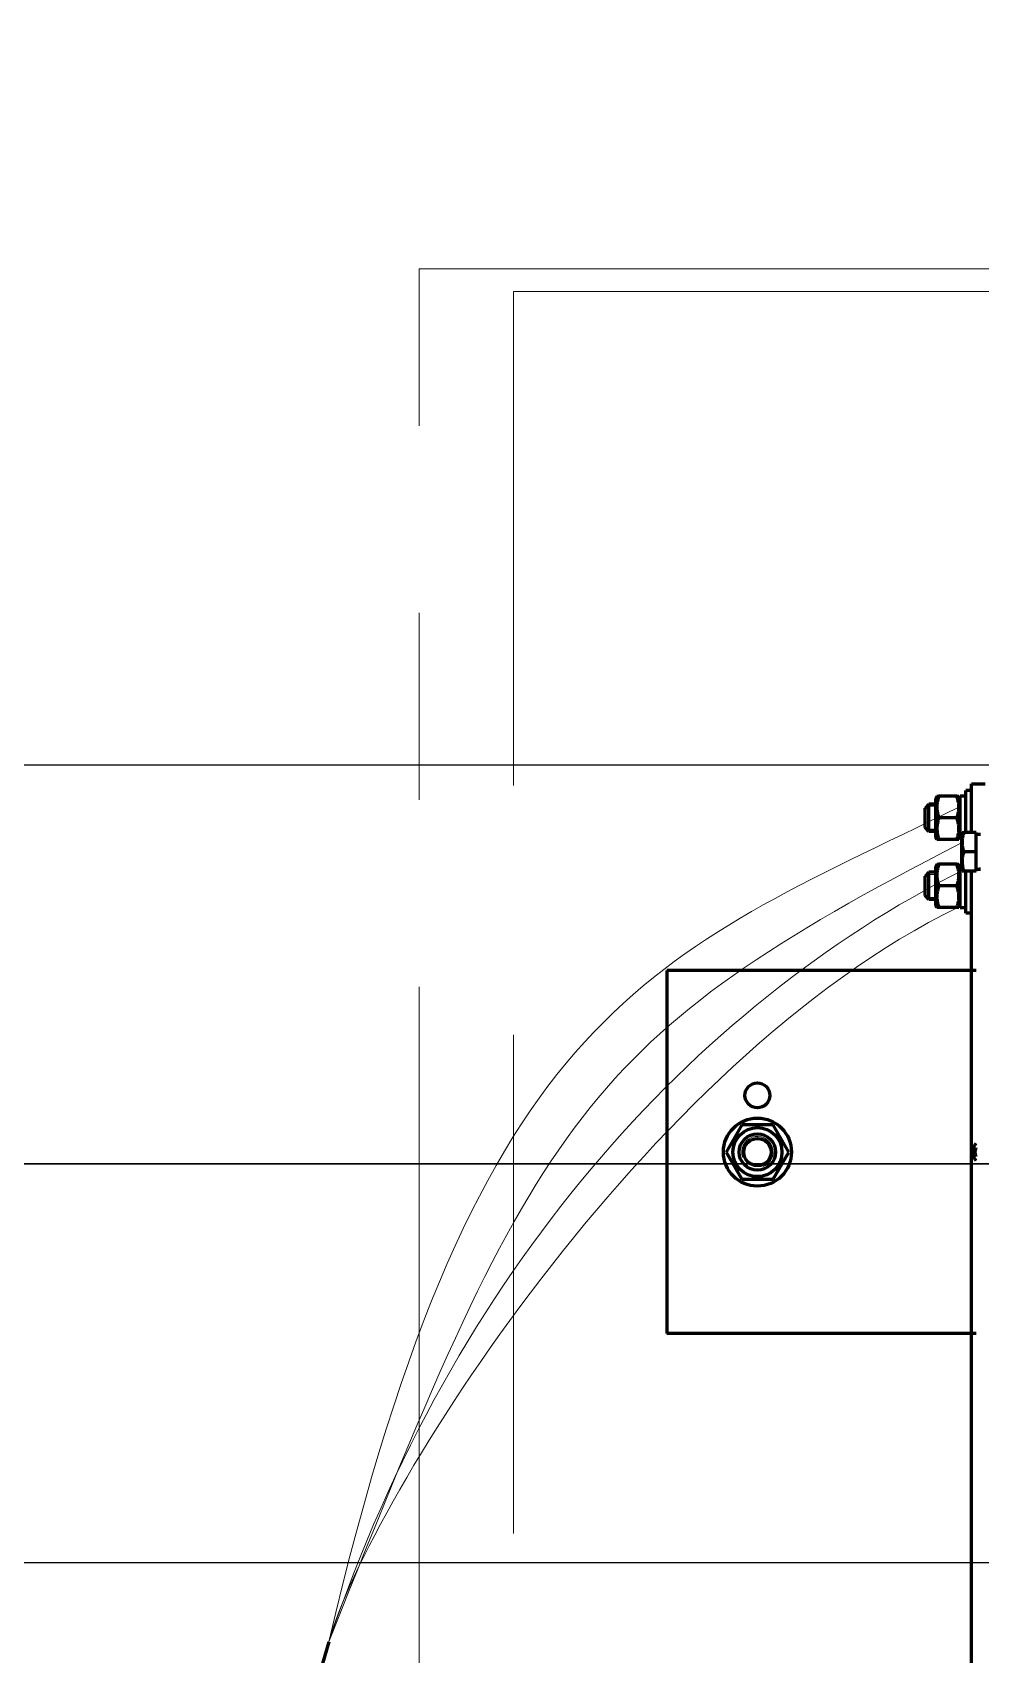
# Model space of a CAD drawing. Header units: millimetres. Extents: x 0 to 1680, y 0 to 594.
# Drawn here: x 106.41 to 114.02, y 507.04 to 520.05 of the extents above; entities that cross this region are included whole.
import ezdxf

# ---------------------------------------------------------------- set-up
doc = ezdxf.new("R2010")
doc.units = ezdxf.units.MM
for name, pattern in [('K5LT32792', [0]), ('K5LT32794', [0]), ('K5LT_AXLED', [13.35, 8.85, -1.5, 1.5, -1.5]), ('K5LT_BASIC', [0]), ('K5LT_DASHED', [6, 4, -2]), ('K5LT_REINFORCED', [0]), ('K5LT_THIN', [0])]:
    doc.linetypes.add(name, pattern=pattern)
doc.layers.add('Системный слой', color=7, linetype='Continuous')

# ---------------------------------------------------------------- blocks, each defined once
blk = doc.blocks.new('U8')
at = {"layer": 'Системный слой', "color": 150, "linetype": 'K5LT_BASIC', "lineweight": 25, "true_color": 0x0080ff}
for p, q in [((100.018, 510.977), (132.418, 510.977)), ((132.418, 507.777), (100.018, 507.777))]:
    blk.add_line(p, q, dxfattribs=at)
blk = doc.blocks.new('U10')
at = {"layer": 'Системный слой', "color": 150, "linetype": 'K5LT_BASIC', "lineweight": 25, "true_color": 0x0080ff}
for p, q in [((100.018, 514.177), (132.418, 514.177)), ((132.418, 510.977), (100.018, 510.977))]:
    blk.add_line(p, q, dxfattribs=at)
blk = doc.blocks.new('U12')
at = {"layer": 'Системный слой', "color": 7, "linetype": 'K5LT_DASHED', "lineweight": 13}
for p, q in [((110.27, 517.973), (124.961, 517.973)), ((110.27, 490.013), (110.27, 517.973))]:
    blk.add_line(p, q, dxfattribs=at)
blk = doc.blocks.new('U119')
at = {"layer": 'Системный слой', "color": 30, "linetype": 'K5LT_AXLED', "lineweight": 13, "true_color": 0xff8000}
for p, q in [((109.512, 518.157), (124.204, 518.157)), ((109.512, 490.197), (109.512, 518.157))]:
    blk.add_line(p, q, dxfattribs=at)
blk = doc.blocks.new('U155')
at = {"layer": 'Системный слой', "color": 5, "linetype": 'K5LT32792', "lineweight": 60, "true_color": 0x0000ff}
for p, q in [((111.498, 512.528), (111.498, 512.346)), ((113.98, 512.528), (111.498, 512.528)), ((111.498, 512.346), (111.498, 509.798)), ((112.1, 511.291), (111.974, 511.072)), ((112.353, 511.291), (112.1, 511.291)), ((112.479, 511.072), (112.353, 511.291)), ((111.974, 511.072), (112.1, 510.854)), ((112.353, 510.854), (112.479, 511.072)), ((112.1, 510.854), (112.353, 510.854)), ((111.498, 509.798), (111.498, 509.616)), ((113.98, 509.616), (111.498, 509.616))]:
    blk.add_line(p, q, dxfattribs=at)
for centre, radius in [((112.226, 511.527), 0.1), ((112.226, 511.072), 0.273), ((112.226, 511.072), 0.197), ((112.226, 511.072), 0.146), ((112.226, 511.072), 0.109)]:
    blk.add_circle(centre, radius, dxfattribs=at)
at = {"layer": 'Системный слой', "color": 7, "linetype": 'K5LT32794', "lineweight": 18}
blk.add_arc((112.226, 511.072), 0.126, 290, 200, dxfattribs=at)
at = {"layer": 'Системный слой', "color": 5, "linetype": 'K5LT32792', "lineweight": 60, "true_color": 0x0000ff}
for radius, start, end in [(0.1, 137.2031, 222.7969), (0.0819, 153.7439, 206.2561)]:
    blk.add_arc((114.053, 511.072), radius, start, end, dxfattribs=at)
blk = doc.blocks.new('U153')
at = {"layer": 'Системный слой', "color": 5, "linetype": 'K5LT32792', "lineweight": 60, "true_color": 0x0000ff}
for p, q in [((113.666, 513.926), (113.656, 513.908)), ((113.656, 513.908), (113.656, 513.753)), ((113.666, 513.926), (113.681, 513.926)), ((113.827, 513.926), (113.681, 513.926)), ((113.827, 513.926), (113.843, 513.926)), ((113.853, 513.908), (113.843, 513.926)), ((113.898, 513.927), (113.853, 513.927)), ((113.853, 513.578), (113.853, 513.927)), ((113.944, 513.971), (113.898, 513.971)), ((113.898, 513.634), (113.898, 513.971)), ((113.944, 514.026), (114.053, 514.026)), ((113.944, 513.634), (113.944, 514.026)), ((113.602, 513.862), (113.571, 513.83)), ((113.571, 513.675), (113.571, 513.83)), ((113.656, 513.862), (113.602, 513.862)), ((113.602, 513.644), (113.602, 513.862)), ((113.602, 513.644), (113.571, 513.675)), ((113.656, 513.644), (113.602, 513.644)), ((113.656, 513.753), (113.656, 513.597)), ((113.827, 513.753), (113.681, 513.753)), ((113.666, 513.58), (113.656, 513.597)), ((113.681, 513.58), (113.666, 513.58)), ((113.827, 513.58), (113.681, 513.58)), ((113.843, 513.58), (113.827, 513.58)), ((113.853, 513.597), (113.843, 513.58)), ((113.868, 513.634), (113.864, 513.627)), ((113.864, 513.627), (113.864, 513.48)), ((113.868, 513.634), (113.882, 513.634)), ((113.98, 513.634), (113.882, 513.634)), ((113.98, 513.48), (113.98, 513.634)), ((114.016, 513.618), (113.98, 513.618)), ((113.853, 513.032), (113.853, 513.381)), ((113.864, 513.381), (113.853, 513.381)), ((113.864, 513.48), (113.864, 513.333)), ((113.98, 513.48), (113.882, 513.48)), ((113.98, 513.325), (113.98, 513.48)), ((113.602, 513.316), (113.571, 513.284)), ((113.571, 513.129), (113.571, 513.284)), ((113.656, 513.316), (113.602, 513.316)), ((113.602, 513.098), (113.602, 513.316)), ((113.666, 513.38), (113.656, 513.362)), ((113.656, 513.362), (113.656, 513.207)), ((113.666, 513.38), (113.681, 513.38)), ((113.827, 513.38), (113.681, 513.38)), ((113.827, 513.38), (113.843, 513.38)), ((113.853, 513.362), (113.843, 513.38)), ((113.868, 513.325), (113.864, 513.333)), ((113.882, 513.325), (113.868, 513.325)), ((113.98, 513.325), (113.882, 513.325)), ((113.898, 512.988), (113.898, 513.325)), ((113.944, 504.147), (113.944, 513.325)), ((113.602, 513.098), (113.571, 513.129)), ((113.656, 513.207), (113.656, 513.051)), ((113.827, 513.207), (113.681, 513.207)), ((113.656, 513.098), (113.602, 513.098)), ((113.666, 513.034), (113.656, 513.051)), ((113.681, 513.034), (113.666, 513.034)), ((113.827, 513.034), (113.681, 513.034)), ((113.843, 513.034), (113.827, 513.034)), ((113.853, 513.051), (113.843, 513.034)), ((113.944, 512.988), (113.898, 512.988))]:
    blk.add_line(p, q, dxfattribs=at)
at = {"layer": 'Системный слой', "color": 7, "linetype": 'K5LT32794', "lineweight": 18}
for p, q in [((113.602, 513.845), (113.585, 513.845)), ((113.656, 513.845), (113.602, 513.845)), ((113.602, 513.661), (113.585, 513.661)), ((113.656, 513.661), (113.602, 513.661)), ((113.602, 513.299), (113.585, 513.299)), ((113.656, 513.299), (113.602, 513.299)), ((113.602, 513.115), (113.585, 513.115)), ((113.656, 513.115), (113.602, 513.115))]:
    blk.add_line(p, q, dxfattribs=at)
at = {"layer": 'Системный слой', "color": 5, "linetype": 'K5LT32792', "lineweight": 60, "true_color": 0x0000ff}
for centre, major_axis, start_param, end_param in [((113.829, 513.753), (-0.48, 0), -4.662765, -4.639974), ((113.961, 513.48), (-0.38, 0), 1.620943, 1.717226), ((114.035, 513.48), (-0.38, 0), 1.472622, 1.52065), ((113.829, 513.207), (-0.48, 0), 1.62042, 1.71569), ((113.922, 513.207), (-0.48, 0), 1.473648, 1.521173)]:
    blk.add_ellipse(centre, major_axis=major_axis, ratio=0.36397, start_param=start_param, end_param=end_param, dxfattribs=at)
for points, knots in [([(113.681, 513.926), (113.678, 513.916), (113.674, 513.901), (113.67, 513.883), (113.668, 513.871), (113.667, 513.86), (113.666, 513.85), (113.666, 513.84), (113.666, 513.83), (113.667, 513.82), (113.668, 513.81), (113.669, 513.799), (113.673, 513.779), (113.678, 513.764), (113.681, 513.753)], [0, 0, 0, 0, 0.173201, 0.25874, 0.32264, 0.38205, 0.436164, 0.49224, 0.549684, 0.607523, 0.664985, 0.721983, 0.806425, 1, 1, 1, 1]), ([(113.827, 513.753), (113.83, 513.762), (113.835, 513.777), (113.839, 513.796), (113.841, 513.808), (113.842, 513.818), (113.842, 513.828), (113.843, 513.838), (113.843, 513.848), (113.842, 513.858), (113.841, 513.868), (113.839, 513.88), (113.835, 513.899), (113.831, 513.915), (113.827, 513.926)], [0, 0, 0, 0, 0.173201, 0.25874, 0.32264, 0.38205, 0.436164, 0.49224, 0.549684, 0.607523, 0.664985, 0.721983, 0.806425, 1, 1, 1, 1]), ([(113.681, 513.753), (113.678, 513.743), (113.674, 513.728), (113.67, 513.71), (113.668, 513.698), (113.667, 513.687), (113.666, 513.677), (113.666, 513.668), (113.666, 513.658), (113.667, 513.647), (113.668, 513.637), (113.669, 513.626), (113.673, 513.606), (113.678, 513.591), (113.681, 513.58)], [0, 0, 0, 0, 0.173201, 0.25874, 0.32264, 0.38205, 0.436164, 0.49224, 0.549684, 0.607523, 0.664985, 0.721983, 0.806425, 1, 1, 1, 1]), ([(113.827, 513.58), (113.83, 513.59), (113.835, 513.604), (113.839, 513.623), (113.841, 513.635), (113.842, 513.645), (113.842, 513.655), (113.843, 513.665), (113.843, 513.675), (113.842, 513.685), (113.841, 513.695), (113.839, 513.707), (113.835, 513.726), (113.831, 513.742), (113.827, 513.753)], [0, 0, 0, 0, 0.173201, 0.25874, 0.32264, 0.38205, 0.436164, 0.49224, 0.549684, 0.607523, 0.664985, 0.721983, 0.806425, 1, 1, 1, 1]), ([(113.882, 513.634), (113.88, 513.628), (113.877, 513.62), (113.874, 513.606), (113.871, 513.596), (113.87, 513.584), (113.869, 513.574), (113.868, 513.564), (113.868, 513.555), (113.868, 513.546), (113.869, 513.537), (113.87, 513.526), (113.873, 513.51), (113.877, 513.495), (113.881, 513.483), (113.882, 513.48)], [0, 0, 0, 0, 0.119528, 0.173793, 0.256289, 0.331236, 0.392346, 0.45422, 0.513429, 0.568879, 0.622385, 0.701612, 0.77899, 0.927667, 1, 1, 1, 1]), ([(113.882, 513.48), (113.88, 513.474), (113.877, 513.465), (113.874, 513.452), (113.871, 513.441), (113.87, 513.43), (113.869, 513.419), (113.868, 513.41), (113.868, 513.4), (113.868, 513.392), (113.869, 513.382), (113.87, 513.371), (113.873, 513.355), (113.877, 513.34), (113.881, 513.329), (113.882, 513.325)], [0, 0, 0, 0, 0.119528, 0.173793, 0.256289, 0.331236, 0.392346, 0.45422, 0.513429, 0.568879, 0.622385, 0.701612, 0.77899, 0.927667, 1, 1, 1, 1]), ([(113.681, 513.38), (113.678, 513.37), (113.674, 513.355), (113.67, 513.337), (113.668, 513.325), (113.667, 513.314), (113.666, 513.304), (113.666, 513.294), (113.666, 513.284), (113.667, 513.274), (113.668, 513.264), (113.669, 513.253), (113.673, 513.233), (113.678, 513.218), (113.681, 513.207)], [0, 0, 0, 0, 0.173201, 0.25874, 0.32264, 0.38205, 0.436164, 0.49224, 0.549684, 0.607523, 0.664985, 0.721983, 0.806425, 1, 1, 1, 1]), ([(113.827, 513.207), (113.83, 513.216), (113.835, 513.231), (113.839, 513.25), (113.841, 513.262), (113.842, 513.272), (113.842, 513.282), (113.843, 513.292), (113.843, 513.302), (113.842, 513.312), (113.841, 513.322), (113.839, 513.334), (113.835, 513.353), (113.831, 513.369), (113.827, 513.38)], [0, 0, 0, 0, 0.173201, 0.25874, 0.32264, 0.38205, 0.436164, 0.49224, 0.549684, 0.607523, 0.664985, 0.721983, 0.806425, 1, 1, 1, 1]), ([(113.681, 513.207), (113.678, 513.197), (113.674, 513.182), (113.67, 513.164), (113.668, 513.152), (113.667, 513.141), (113.666, 513.131), (113.666, 513.122), (113.666, 513.112), (113.667, 513.101), (113.668, 513.091), (113.669, 513.08), (113.673, 513.06), (113.678, 513.045), (113.681, 513.034)], [0, 0, 0, 0, 0.173201, 0.25874, 0.32264, 0.38205, 0.436164, 0.49224, 0.549684, 0.607523, 0.664985, 0.721983, 0.806425, 1, 1, 1, 1]), ([(113.827, 513.034), (113.83, 513.044), (113.835, 513.058), (113.839, 513.077), (113.841, 513.089), (113.842, 513.099), (113.842, 513.109), (113.843, 513.119), (113.843, 513.129), (113.842, 513.139), (113.841, 513.149), (113.839, 513.161), (113.835, 513.18), (113.831, 513.196), (113.827, 513.207)], [0, 0, 0, 0, 0.173201, 0.25874, 0.32264, 0.38205, 0.436164, 0.49224, 0.549684, 0.607523, 0.664985, 0.721983, 0.806425, 1, 1, 1, 1])]:
    blk.add_open_spline(points, degree=3, knots=knots, dxfattribs=at)
at = {"layer": 'Системный слой'}
blk.add_blockref('U155', (0, 0), dxfattribs=at)
blk = doc.blocks.new('U152')
at = {"layer": 'Системный слой'}
blk.add_blockref('U153', (0, 0), dxfattribs=at)

msp = doc.modelspace()

# ---------------------------------------------------------------- linework, layer by layer
at = {"layer": 'Системный слой', "color": 7, "linetype": 'K5LT_THIN', "lineweight": 13}
for points in [[(108.78604, 507.14306), (109.9927, 512.26036), (111.37071, 512.62619), (113.84262, 513.83917)], [(108.78604, 507.14306), (110.46721, 511.37152), (110.83375, 511.98839), (113.86352, 513.5532)], [(108.78604, 507.14306), (109.78794, 510.10495), (111.7055, 512.23741), (113.86576, 513.32888)], [(108.78604, 507.14306), (109.10631, 508.2674), (111.31837, 511.81107), (113.8349, 513.03382)]]:
    msp.add_open_spline(points, degree=3, dxfattribs=at)
at = {"layer": 'Системный слой', "color": 134, "linetype": 'K5LT_REINFORCED', "lineweight": 60, "true_color": 0x009696}
msp.add_open_spline([(108.78604, 507.14306), (106.61251, 499.76634), (109.6063, 488.79118), (116.81796, 484.89319)], degree=3, dxfattribs=at)

# ---------------------------------------------------------------- block references
at = {"layer": 'Системный слой'}
for name in ['U152', 'U119', 'U12', 'U10', 'U8']:
    msp.add_blockref(name, (0, 0), dxfattribs=at)

doc.saveas('drawing.dxf')
